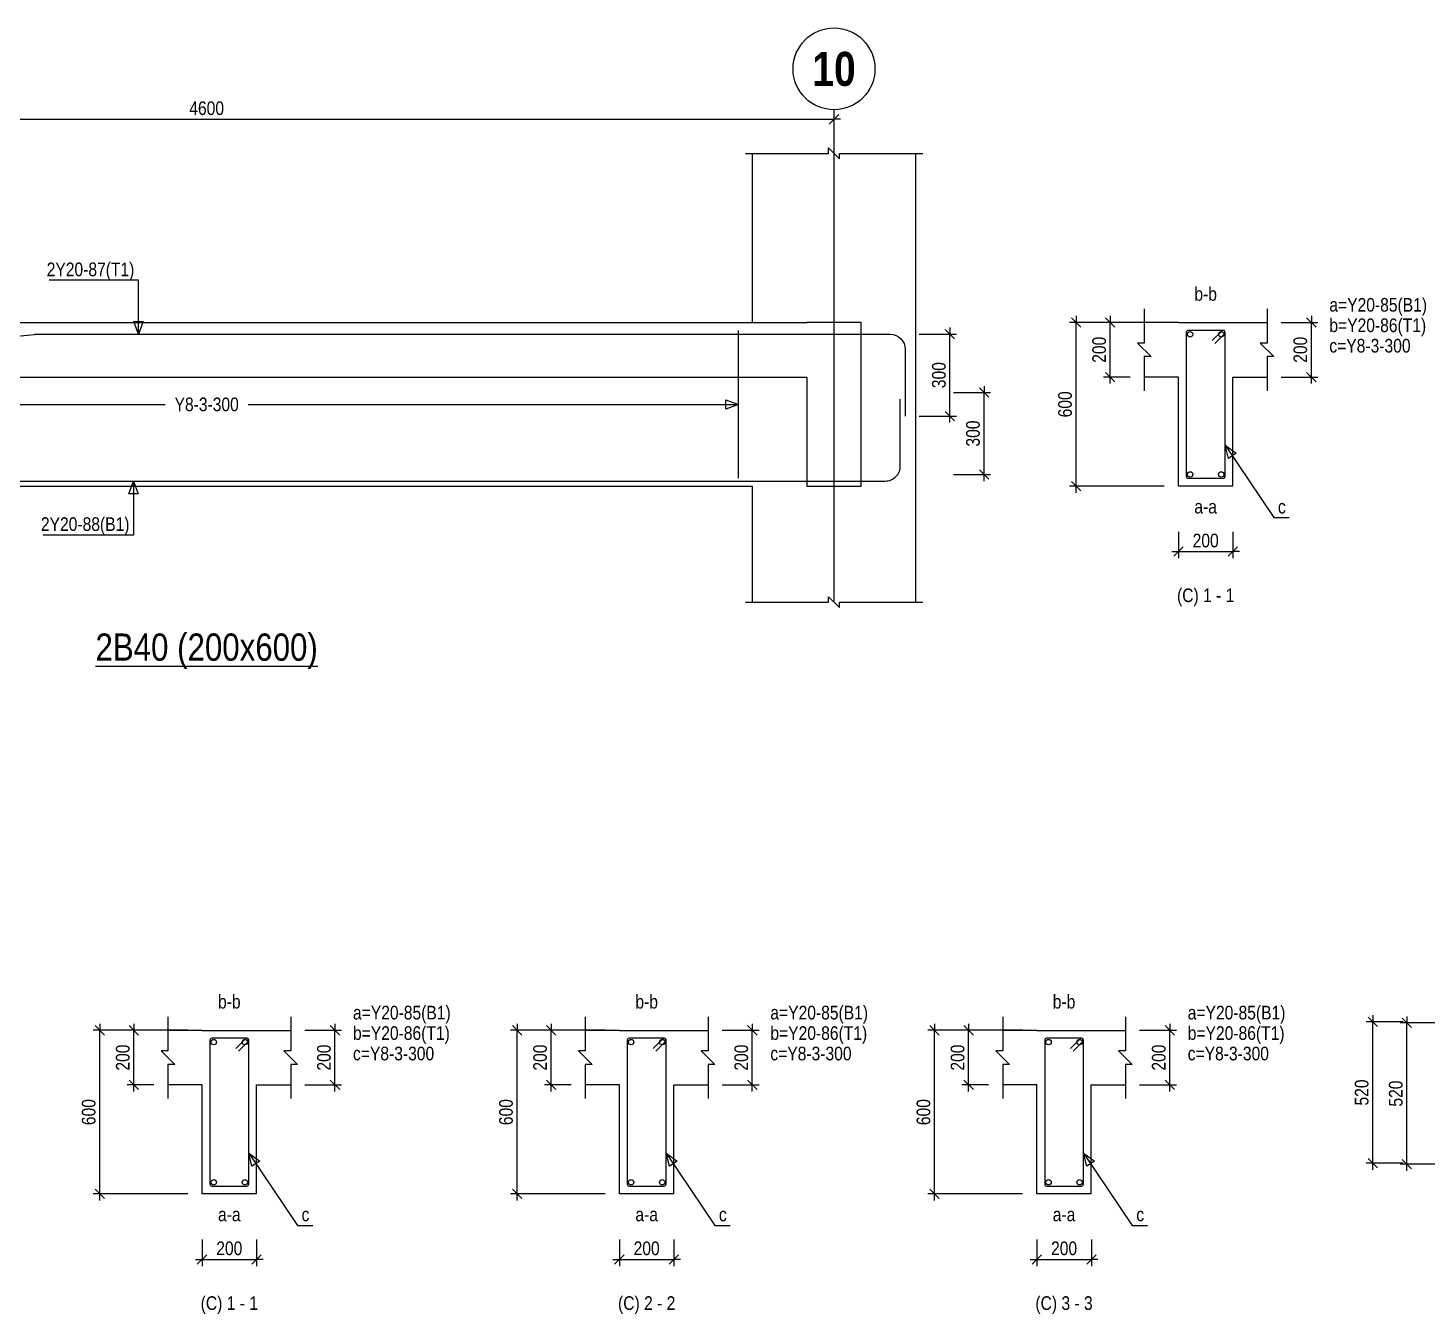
# Model space of a CAD drawing. Extents: x 0 to 206258, y -403073 to 0.
# Drawn here: x 82458 to 92716, y -343194 to -333764 of the extents above; entities that cross this region are included whole.
import ezdxf
from ezdxf.enums import TextEntityAlignment as Align
from ezdxf.lldxf.tags import DXFTag

# ---------------------------------------------------------------- set-up
doc = ezdxf.new("R2010")
doc.units = 0
doc.header["$LTSCALE"] = 1000
for name, color, linetype in [('Axis Circle(Dir 2)', 150, 'Continuous'), ('Axis Label(Dir 1)', 7, 'Continuous'), ('Axis Line(Dir 2)', 150, 'CENTER2'), ('Break Line', 5, 'Continuous'), ('Dimension Line', 5, 'Continuous'), ('Front Elevation Line', 40, 'Continuous'), ('Leader Line', 5, 'Continuous'), ('Link Line', 3, 'Continuous'), ('Rebar Label', 6, 'Continuous'), ('Rebar Line', 7, 'Continuous'), ('Section Label', 1, 'Continuous'), ('Top Rebar Label', 6, 'Continuous'), ('Top Rebar Line', 7, 'Continuous')]:
    doc.layers.add(name, color=color, linetype=linetype)
for name, color, linetype, true_color in [('Back Elevation Line', 191, 'HIDDEN2', 0xd4aaff), ('Beam Label(D)', 94, 'Continuous', 0x008100), ('Beam Line(D)', 112, 'Continuous', 0x00bd5e), ('Link Label', 94, 'Continuous', 0x008100)]:
    doc.layers.add(name, color=color, linetype=linetype, true_color=true_color)
doc.styles.add('Axis Label(Dir 1)', font='ARIALNB.TTF', dxfattribs={"height": 250})
doc.styles.add('Beam Label(D)', font='ARIALN.TTF', dxfattribs={"height": 200})
doc.styles.add('Dimension Text', font='ARIALN.TTF', dxfattribs={"height": 100})
doc.styles.add('Link Label', font='ARIALN.TTF', dxfattribs={"height": 100})
doc.styles.add('Rebar Label', font='ARIALN.TTF', dxfattribs={"height": 100})
doc.styles.add('Section Label', font='ARIALN.TTF', dxfattribs={"height": 100})
doc.styles.add('Top Rebar Label', font='ARIALN.TTF', dxfattribs={"height": 100})
tags = doc.linetypes.add('CENTER2', pattern=[1.125, 0.75, -0.125, 0.125, -0.125]).pattern_tags.tags
tags[10:11] = [DXFTag(74, 4), DXFTag(75, 0), DXFTag(340, '0'), DXFTag(46, 0.0), DXFTag(50, 0.0), DXFTag(44, 0.0), DXFTag(45, 0.0)]
tags[8:9] = [DXFTag(74, 4), DXFTag(75, 0), DXFTag(340, '0'), DXFTag(46, 0.0), DXFTag(50, 0.0), DXFTag(44, 0.0), DXFTag(45, 0.0)]
tags[6:7] = [DXFTag(74, 4), DXFTag(75, 0), DXFTag(340, '0'), DXFTag(46, 0.0), DXFTag(50, 0.0), DXFTag(44, 0.0), DXFTag(45, 0.0)]
tags[4:5] = [DXFTag(74, 4), DXFTag(75, 0), DXFTag(340, '0'), DXFTag(46, 0.0), DXFTag(50, 0.0), DXFTag(44, 0.0), DXFTag(45, 0.0)]
tags = doc.linetypes.add('HIDDEN2', pattern=[0.1875, 0.125, -0.0625]).pattern_tags.tags
tags[6:7] = [DXFTag(74, 4), DXFTag(75, 0), DXFTag(340, '0'), DXFTag(46, 0.0), DXFTag(50, 0.0), DXFTag(44, 0.0), DXFTag(45, 0.0)]
tags[4:5] = [DXFTag(74, 4), DXFTag(75, 0), DXFTag(340, '0'), DXFTag(46, 0.0), DXFTag(50, 0.0), DXFTag(44, 0.0), DXFTag(45, 0.0)]
doc.dimstyles.new('BEAM', dxfattribs={"dimtxt": 100, "dimasz": 30, "dimexe": 48.3, "dimexo": 103.5, "dimgap": 30, "dimtad": 1, "dimtoh": 1, "dimdec": 1, "dimlfac": 0.5, "dimdsep": 46, "dimtxsty": 'Dimension Text', "dimblk": 'PCDIM_TICK', "dimcen": 0.09, "dimclrd": 5, "dimclre": 5, "dimclrt": 5, "dimadec": 1, "dimazin": 0, "dimtp": 1, "dimtm": 1, "dimtfac": 1, "dimtdec": 4, "dimtofl": 0, "dimtmove": 0, "dimatfit": 3, "dimfxl": 1, "dimtolj": 1, "dimtzin": 0, "dimarcsym": 0})

# ---------------------------------------------------------------- blocks, each defined once
blk = doc.blocks.new('PCDIM_TICK')
at = {"layer": 'Dimension Line', "color": 0, "transparency": 33554687}
for p, q in [((1.15, 1.15), (-1.15, -1.15)), ((1.61, 0), (0, 0))]:
    blk.add_line(p, q, dxfattribs=at)
blk = doc.blocks.new('*U4059')
at = {"layer": 'Dimension Line', "color": 5, "true_color": 0x0000ff, "transparency": 16777216}
for p, q in [((91646, -335924), (91916, -335924)), ((91868, -336324), (91868, -335924)), ((91646, -336324), (91916, -336324))]:
    blk.add_line(p, q, dxfattribs=at)
at = {"layer": 'Dimension Line', "color": 5, "true_color": 0x0000ff, "transparency": 16777216, "xscale": 30, "yscale": 30}
for p, rotation in [((91868, -335924), 89.99999999999447), ((91868, -336324), 269.9999999999834)]:
    blk.add_blockref('PCDIM_TICK', p, dxfattribs=dict(at, rotation=rotation))
at = {"layer": 'Dimension Line', "color": 5, "true_color": 0x0000ff, "transparency": 16777216, "insert": (91838, -336124), "char_height": 100, "width": 182.77, "attachment_point": 8, "rotation": 90, "style": 'Dimension Text'}
blk.add_mtext('200', dxfattribs=at)
blk = doc.blocks.new('*U4060')
at = {"layer": 'Dimension Line', "color": 5, "true_color": 0x0000ff, "transparency": 16777216}
for p, q in [((90539, -335924), (90345, -335924)), ((90393, -336324), (90393, -335924)), ((90539, -336324), (90345, -336324))]:
    blk.add_line(p, q, dxfattribs=at)
at = {"layer": 'Dimension Line', "color": 5, "true_color": 0x0000ff, "transparency": 16777216, "xscale": 30, "yscale": 30}
for p, rotation in [((90393, -335924), 89.99999999999447), ((90393, -336324), 269.9999999999834)]:
    blk.add_blockref('PCDIM_TICK', p, dxfattribs=dict(at, rotation=rotation))
at = {"layer": 'Dimension Line', "color": 5, "true_color": 0x0000ff, "transparency": 16777216, "insert": (90363, -336124), "char_height": 100, "width": 182.77, "attachment_point": 8, "rotation": 90, "style": 'Dimension Text'}
blk.add_mtext('200', dxfattribs=at)
blk = doc.blocks.new('*U4061')
at = {"layer": 'Dimension Line', "color": 5, "true_color": 0x0000ff, "transparency": 16777216}
for p, q in [((90789, -335924), (90095, -335924)), ((90143, -337124), (90143, -335924)), ((90789, -337124), (90095, -337124))]:
    blk.add_line(p, q, dxfattribs=at)
at = {"layer": 'Dimension Line', "color": 5, "true_color": 0x0000ff, "transparency": 16777216, "xscale": 30, "yscale": 30}
for p, rotation in [((90143, -335924), 89.99999999999447), ((90143, -337124), 269.9999999999834)]:
    blk.add_blockref('PCDIM_TICK', p, dxfattribs=dict(at, rotation=rotation))
at = {"layer": 'Dimension Line', "color": 5, "true_color": 0x0000ff, "transparency": 16777216, "insert": (90113, -336524), "char_height": 100, "width": 181.97, "attachment_point": 8, "rotation": 90, "style": 'Dimension Text'}
blk.add_mtext('600', dxfattribs=at)
blk = doc.blocks.new('*U4062')
at = {"layer": 'Dimension Line', "color": 5, "true_color": 0x0000ff, "transparency": 16777216}
for p, q in [((90893, -337458), (90893, -337653)), ((91293, -337458), (91293, -337653)), ((90893, -337604), (91293, -337604))]:
    blk.add_line(p, q, dxfattribs=at)
at = {"layer": 'Dimension Line', "color": 5, "true_color": 0x0000ff, "transparency": 16777216, "xscale": 30, "yscale": 30, "rotation": 180.0000000000004}
blk.add_blockref('PCDIM_TICK', (90893, -337604), dxfattribs=at)
at = {"layer": 'Dimension Line', "color": 5, "true_color": 0x0000ff, "transparency": 16777216, "xscale": 30, "yscale": 30}
blk.add_blockref('PCDIM_TICK', (91293, -337604), dxfattribs=at)
at = {"layer": 'Dimension Line', "color": 5, "true_color": 0x0000ff, "transparency": 16777216, "insert": (91093, -337574), "char_height": 100, "width": 182.77, "attachment_point": 8, "style": 'Dimension Text'}
blk.add_mtext('200', dxfattribs=at)
blk = doc.blocks.new('*U4077')
at = {"layer": 'Dimension Line', "color": 5, "true_color": 0x0000ff, "transparency": 16777216}
for p, q in [((88993, -336010), (89266, -336010)), ((89218, -336610), (89218, -336010)), ((88993, -336610), (89266, -336610))]:
    blk.add_line(p, q, dxfattribs=at)
at = {"layer": 'Dimension Line', "color": 5, "true_color": 0x0000ff, "transparency": 16777216, "xscale": 30, "yscale": 30}
for p, rotation in [((89218, -336010), 89.99999999999447), ((89218, -336610), 269.9999999999834)]:
    blk.add_blockref('PCDIM_TICK', p, dxfattribs=dict(at, rotation=rotation))
at = {"layer": 'Dimension Line', "color": 5, "true_color": 0x0000ff, "transparency": 16777216, "insert": (89188, -336310), "char_height": 100, "width": 181.5, "attachment_point": 8, "rotation": 90, "style": 'Dimension Text'}
blk.add_mtext('300', dxfattribs=at)
blk = doc.blocks.new('*U4078')
at = {"layer": 'Dimension Line', "color": 5, "true_color": 0x0000ff, "transparency": 16777216}
for p, q in [((89243, -336438), (89516, -336438)), ((89468, -337038), (89468, -336438)), ((89243, -337038), (89516, -337038))]:
    blk.add_line(p, q, dxfattribs=at)
at = {"layer": 'Dimension Line', "color": 5, "true_color": 0x0000ff, "transparency": 16777216, "xscale": 30, "yscale": 30}
for p, rotation in [((89468, -336438), 89.99999999999447), ((89468, -337038), 269.9999999999834)]:
    blk.add_blockref('PCDIM_TICK', p, dxfattribs=dict(at, rotation=rotation))
at = {"layer": 'Dimension Line', "color": 5, "true_color": 0x0000ff, "transparency": 16777216, "insert": (89438, -336738), "char_height": 100, "width": 181.5, "attachment_point": 8, "rotation": 90, "style": 'Dimension Text'}
blk.add_mtext('300', dxfattribs=at)
blk = doc.blocks.new('*U4079')
at = {"layer": 'Dimension Line', "color": 5, "true_color": 0x0000ff, "transparency": 16777216}
for p, q in [((79168, -334581), (79168, -334386)), ((88368, -334581), (88368, -334386)), ((79168, -334434), (88368, -334434))]:
    blk.add_line(p, q, dxfattribs=at)
at = {"layer": 'Dimension Line', "color": 5, "true_color": 0x0000ff, "transparency": 16777216, "xscale": 30, "yscale": 30, "rotation": 180.0000000000004}
blk.add_blockref('PCDIM_TICK', (79168, -334434), dxfattribs=at)
at = {"layer": 'Dimension Line', "color": 5, "true_color": 0x0000ff, "transparency": 16777216, "xscale": 30, "yscale": 30}
blk.add_blockref('PCDIM_TICK', (88368, -334434), dxfattribs=at)
at = {"layer": 'Dimension Line', "color": 5, "true_color": 0x0000ff, "transparency": 16777216, "insert": (83768, -334404), "char_height": 100, "width": 249.2, "attachment_point": 8, "style": 'Dimension Text'}
blk.add_mtext('4600', dxfattribs=at)
blk = doc.blocks.new('*U4109')
at = {"layer": 'Dimension Line', "color": 5, "true_color": 0x0000ff, "transparency": 16777216}
for p, q in [((84488, -341114), (84757, -341114)), ((84709, -341514), (84709, -341114)), ((84488, -341514), (84757, -341514))]:
    blk.add_line(p, q, dxfattribs=at)
at = {"layer": 'Dimension Line', "color": 5, "true_color": 0x0000ff, "transparency": 16777216, "xscale": 30, "yscale": 30}
for p, rotation in [((84709, -341114), 89.99999999999447), ((84709, -341514), 269.9999999999834)]:
    blk.add_blockref('PCDIM_TICK', p, dxfattribs=dict(at, rotation=rotation))
at = {"layer": 'Dimension Line', "color": 5, "true_color": 0x0000ff, "transparency": 16777216, "insert": (84679, -341314), "char_height": 100, "width": 182.77, "attachment_point": 8, "rotation": 90, "style": 'Dimension Text'}
blk.add_mtext('200', dxfattribs=at)
blk = doc.blocks.new('*U4110')
at = {"layer": 'Dimension Line', "color": 5, "true_color": 0x0000ff, "transparency": 16777216}
for p, q in [((83381, -341114), (83186, -341114)), ((83234, -341514), (83234, -341114)), ((83381, -341514), (83186, -341514))]:
    blk.add_line(p, q, dxfattribs=at)
at = {"layer": 'Dimension Line', "color": 5, "true_color": 0x0000ff, "transparency": 16777216, "xscale": 30, "yscale": 30}
for p, rotation in [((83234, -341114), 89.99999999999447), ((83234, -341514), 269.9999999999834)]:
    blk.add_blockref('PCDIM_TICK', p, dxfattribs=dict(at, rotation=rotation))
at = {"layer": 'Dimension Line', "color": 5, "true_color": 0x0000ff, "transparency": 16777216, "insert": (83204, -341314), "char_height": 100, "width": 182.77, "attachment_point": 8, "rotation": 90, "style": 'Dimension Text'}
blk.add_mtext('200', dxfattribs=at)
blk = doc.blocks.new('*U4111')
at = {"layer": 'Dimension Line', "color": 5, "true_color": 0x0000ff, "transparency": 16777216}
for p, q in [((83631, -341114), (82936, -341114)), ((82984, -342314), (82984, -341114)), ((83631, -342314), (82936, -342314))]:
    blk.add_line(p, q, dxfattribs=at)
at = {"layer": 'Dimension Line', "color": 5, "true_color": 0x0000ff, "transparency": 16777216, "xscale": 30, "yscale": 30}
for p, rotation in [((82984, -341114), 89.99999999999447), ((82984, -342314), 269.9999999999834)]:
    blk.add_blockref('PCDIM_TICK', p, dxfattribs=dict(at, rotation=rotation))
at = {"layer": 'Dimension Line', "color": 5, "true_color": 0x0000ff, "transparency": 16777216, "insert": (82954, -341714), "char_height": 100, "width": 181.97, "attachment_point": 8, "rotation": 90, "style": 'Dimension Text'}
blk.add_mtext('600', dxfattribs=at)
blk = doc.blocks.new('*U4112')
at = {"layer": 'Dimension Line', "color": 5, "true_color": 0x0000ff, "transparency": 16777216}
for p, q in [((83734, -342648), (83734, -342843)), ((84134, -342648), (84134, -342843)), ((83734, -342794), (84134, -342794))]:
    blk.add_line(p, q, dxfattribs=at)
at = {"layer": 'Dimension Line', "color": 5, "true_color": 0x0000ff, "transparency": 16777216, "xscale": 30, "yscale": 30, "rotation": 180.0000000000004}
blk.add_blockref('PCDIM_TICK', (83734, -342794), dxfattribs=at)
at = {"layer": 'Dimension Line', "color": 5, "true_color": 0x0000ff, "transparency": 16777216, "xscale": 30, "yscale": 30}
blk.add_blockref('PCDIM_TICK', (84134, -342794), dxfattribs=at)
at = {"layer": 'Dimension Line', "color": 5, "true_color": 0x0000ff, "transparency": 16777216, "insert": (83934, -342764), "char_height": 100, "width": 182.77, "attachment_point": 8, "style": 'Dimension Text'}
blk.add_mtext('200', dxfattribs=at)
blk = doc.blocks.new('*U4113')
at = {"layer": 'Dimension Line', "color": 5, "true_color": 0x0000ff, "transparency": 16777216}
for p, q in [((87548, -341114), (87818, -341114)), ((87769, -341514), (87769, -341114)), ((87548, -341514), (87818, -341514))]:
    blk.add_line(p, q, dxfattribs=at)
at = {"layer": 'Dimension Line', "color": 5, "true_color": 0x0000ff, "transparency": 16777216, "xscale": 30, "yscale": 30}
for p, rotation in [((87769, -341114), 89.99999999999447), ((87769, -341514), 269.9999999999834)]:
    blk.add_blockref('PCDIM_TICK', p, dxfattribs=dict(at, rotation=rotation))
at = {"layer": 'Dimension Line', "color": 5, "true_color": 0x0000ff, "transparency": 16777216, "insert": (87739, -341314), "char_height": 100, "width": 182.77, "attachment_point": 8, "rotation": 90, "style": 'Dimension Text'}
blk.add_mtext('200', dxfattribs=at)
blk = doc.blocks.new('*U4114')
at = {"layer": 'Dimension Line', "color": 5, "true_color": 0x0000ff, "transparency": 16777216}
for p, q in [((86441, -341114), (86246, -341114)), ((86294, -341514), (86294, -341114)), ((86441, -341514), (86246, -341514))]:
    blk.add_line(p, q, dxfattribs=at)
at = {"layer": 'Dimension Line', "color": 5, "true_color": 0x0000ff, "transparency": 16777216, "xscale": 30, "yscale": 30}
for p, rotation in [((86294, -341114), 89.99999999999447), ((86294, -341514), 269.9999999999834)]:
    blk.add_blockref('PCDIM_TICK', p, dxfattribs=dict(at, rotation=rotation))
at = {"layer": 'Dimension Line', "color": 5, "true_color": 0x0000ff, "transparency": 16777216, "insert": (86264, -341314), "char_height": 100, "width": 182.77, "attachment_point": 8, "rotation": 90, "style": 'Dimension Text'}
blk.add_mtext('200', dxfattribs=at)
blk = doc.blocks.new('*U4115')
at = {"layer": 'Dimension Line', "color": 5, "true_color": 0x0000ff, "transparency": 16777216}
for p, q in [((86691, -341114), (85996, -341114)), ((86044, -342314), (86044, -341114)), ((86691, -342314), (85996, -342314))]:
    blk.add_line(p, q, dxfattribs=at)
at = {"layer": 'Dimension Line', "color": 5, "true_color": 0x0000ff, "transparency": 16777216, "xscale": 30, "yscale": 30}
for p, rotation in [((86044, -341114), 89.99999999999447), ((86044, -342314), 269.9999999999834)]:
    blk.add_blockref('PCDIM_TICK', p, dxfattribs=dict(at, rotation=rotation))
at = {"layer": 'Dimension Line', "color": 5, "true_color": 0x0000ff, "transparency": 16777216, "insert": (86014, -341714), "char_height": 100, "width": 181.97, "attachment_point": 8, "rotation": 90, "style": 'Dimension Text'}
blk.add_mtext('600', dxfattribs=at)
blk = doc.blocks.new('*U4116')
at = {"layer": 'Dimension Line', "color": 5, "true_color": 0x0000ff, "transparency": 16777216}
for p, q in [((86794, -342648), (86794, -342843)), ((87194, -342648), (87194, -342843)), ((86794, -342794), (87194, -342794))]:
    blk.add_line(p, q, dxfattribs=at)
at = {"layer": 'Dimension Line', "color": 5, "true_color": 0x0000ff, "transparency": 16777216, "xscale": 30, "yscale": 30, "rotation": 180.0000000000004}
blk.add_blockref('PCDIM_TICK', (86794, -342794), dxfattribs=at)
at = {"layer": 'Dimension Line', "color": 5, "true_color": 0x0000ff, "transparency": 16777216, "xscale": 30, "yscale": 30}
blk.add_blockref('PCDIM_TICK', (87194, -342794), dxfattribs=at)
at = {"layer": 'Dimension Line', "color": 5, "true_color": 0x0000ff, "transparency": 16777216, "insert": (86994, -342764), "char_height": 100, "width": 182.77, "attachment_point": 8, "style": 'Dimension Text'}
blk.add_mtext('200', dxfattribs=at)
blk = doc.blocks.new('*U4117')
at = {"layer": 'Dimension Line', "color": 5, "true_color": 0x0000ff, "transparency": 16777216}
for p, q in [((90608, -341114), (90878, -341114)), ((90830, -341514), (90830, -341114)), ((90608, -341514), (90878, -341514))]:
    blk.add_line(p, q, dxfattribs=at)
at = {"layer": 'Dimension Line', "color": 5, "true_color": 0x0000ff, "transparency": 16777216, "xscale": 30, "yscale": 30}
for p, rotation in [((90830, -341114), 89.99999999999447), ((90830, -341514), 269.9999999999834)]:
    blk.add_blockref('PCDIM_TICK', p, dxfattribs=dict(at, rotation=rotation))
at = {"layer": 'Dimension Line', "color": 5, "true_color": 0x0000ff, "transparency": 16777216, "insert": (90800, -341314), "char_height": 100, "width": 182.77, "attachment_point": 8, "rotation": 90, "style": 'Dimension Text'}
blk.add_mtext('200', dxfattribs=at)
blk = doc.blocks.new('*U4118')
at = {"layer": 'Dimension Line', "color": 5, "true_color": 0x0000ff, "transparency": 16777216}
for p, q in [((89501, -341114), (89306, -341114)), ((89355, -341514), (89355, -341114)), ((89501, -341514), (89306, -341514))]:
    blk.add_line(p, q, dxfattribs=at)
at = {"layer": 'Dimension Line', "color": 5, "true_color": 0x0000ff, "transparency": 16777216, "xscale": 30, "yscale": 30}
for p, rotation in [((89355, -341114), 89.99999999999447), ((89355, -341514), 269.9999999999834)]:
    blk.add_blockref('PCDIM_TICK', p, dxfattribs=dict(at, rotation=rotation))
at = {"layer": 'Dimension Line', "color": 5, "true_color": 0x0000ff, "transparency": 16777216, "insert": (89325, -341314), "char_height": 100, "width": 182.77, "attachment_point": 8, "rotation": 90, "style": 'Dimension Text'}
blk.add_mtext('200', dxfattribs=at)
blk = doc.blocks.new('*U4119')
at = {"layer": 'Dimension Line', "color": 5, "true_color": 0x0000ff, "transparency": 16777216}
for p, q in [((89751, -341114), (89056, -341114)), ((89105, -342314), (89105, -341114)), ((89751, -342314), (89056, -342314))]:
    blk.add_line(p, q, dxfattribs=at)
at = {"layer": 'Dimension Line', "color": 5, "true_color": 0x0000ff, "transparency": 16777216, "xscale": 30, "yscale": 30}
for p, rotation in [((89105, -341114), 89.99999999999447), ((89105, -342314), 269.9999999999834)]:
    blk.add_blockref('PCDIM_TICK', p, dxfattribs=dict(at, rotation=rotation))
at = {"layer": 'Dimension Line', "color": 5, "true_color": 0x0000ff, "transparency": 16777216, "insert": (89075, -341714), "char_height": 100, "width": 181.97, "attachment_point": 8, "rotation": 90, "style": 'Dimension Text'}
blk.add_mtext('600', dxfattribs=at)
blk = doc.blocks.new('*U4120')
at = {"layer": 'Dimension Line', "color": 5, "true_color": 0x0000ff, "transparency": 16777216}
for p, q in [((89855, -342648), (89855, -342843)), ((90255, -342648), (90255, -342843)), ((89855, -342794), (90255, -342794))]:
    blk.add_line(p, q, dxfattribs=at)
at = {"layer": 'Dimension Line', "color": 5, "true_color": 0x0000ff, "transparency": 16777216, "xscale": 30, "yscale": 30, "rotation": 180.0000000000004}
blk.add_blockref('PCDIM_TICK', (89855, -342794), dxfattribs=at)
at = {"layer": 'Dimension Line', "color": 5, "true_color": 0x0000ff, "transparency": 16777216, "xscale": 30, "yscale": 30}
blk.add_blockref('PCDIM_TICK', (90255, -342794), dxfattribs=at)
at = {"layer": 'Dimension Line', "color": 5, "true_color": 0x0000ff, "transparency": 16777216, "insert": (90055, -342764), "char_height": 100, "width": 182.77, "attachment_point": 8, "style": 'Dimension Text'}
blk.add_mtext('200', dxfattribs=at)
blk = doc.blocks.new('*U4130')
at = {"layer": 'Dimension Line', "color": 5, "true_color": 0x0000ff, "transparency": 16777216}
for p, q in [((92792, -341060), (92520, -341060)), ((92568, -342096), (92568, -341060)), ((92792, -342096), (92520, -342096))]:
    blk.add_line(p, q, dxfattribs=at)
at = {"layer": 'Dimension Line', "color": 5, "true_color": 0x0000ff, "transparency": 16777216, "xscale": 30, "yscale": 30}
for p, rotation in [((92568, -341060), 89.99999999999447), ((92568, -342096), 269.9999999999834)]:
    blk.add_blockref('PCDIM_TICK', p, dxfattribs=dict(at, rotation=rotation))
at = {"layer": 'Dimension Line', "color": 5, "true_color": 0x0000ff, "transparency": 16777216, "insert": (92538, -341578), "char_height": 100, "width": 181.5, "attachment_point": 8, "rotation": 90, "style": 'Dimension Text'}
blk.add_mtext('520', dxfattribs=at)
blk = doc.blocks.new('*U4131')
at = {"layer": 'Dimension Line', "color": 5, "true_color": 0x0000ff, "transparency": 16777216}
for p, q in [((92542, -341052), (92270, -341052)), ((92318, -342088), (92318, -341052)), ((92542, -342088), (92270, -342088))]:
    blk.add_line(p, q, dxfattribs=at)
at = {"layer": 'Dimension Line', "color": 5, "true_color": 0x0000ff, "transparency": 16777216, "xscale": 30, "yscale": 30}
for p, rotation in [((92318, -341052), 89.99999999999447), ((92318, -342088), 269.9999999999834)]:
    blk.add_blockref('PCDIM_TICK', p, dxfattribs=dict(at, rotation=rotation))
at = {"layer": 'Dimension Line', "color": 5, "true_color": 0x0000ff, "transparency": 16777216, "insert": (92288, -341570), "char_height": 100, "width": 181.5, "attachment_point": 8, "rotation": 90, "style": 'Dimension Text'}
blk.add_mtext('520', dxfattribs=at)

msp = doc.modelspace()

# ---------------------------------------------------------------- linework, layer by layer
at = {"layer": 'Axis Circle(Dir 2)', "transparency": 33554687}
msp.add_circle((88367.964, -334064.284), 300, dxfattribs=at)
at = {"layer": 'Axis Line(Dir 2)', "transparency": 33554687}
msp.add_lwpolyline([(88367.964, -337974.284), (88367.964, -334364.284)], dxfattribs=at)
at = {"layer": 'Back Elevation Line', "transparency": 33554687}
for points in [[(79367.964, -335924.284), (88167.964, -335924.284)], [(88567.964, -335924.284), (88167.964, -335924.284)], [(88567.964, -337124.284), (88567.964, -335924.284)], [(79367.964, -336324.284), (88167.964, -336324.284)], [(88167.964, -336324.284), (88167.964, -337124.284)], [(88167.964, -337124.284), (88567.964, -337124.284)]]:
    msp.add_lwpolyline(points, dxfattribs=at)
at = {"layer": 'Beam Line(D)', "transparency": 33554687}
for points in [[(87767.964, -334684.284), (87767.964, -335924.284)], [(88967.964, -335924.284), (88967.965, -334684.284)], [(79767.964, -335924.284), (87767.964, -335924.284)], [(88967.965, -337974.284), (88967.964, -335924.284)], [(90892.966, -335924.284), (90642.966, -335924.284)], [(90892.966, -335924.284), (91292.966, -335924.284)], [(90892.966, -335924.284), (90892.966, -335924.284)], [(91292.966, -335924.284), (91292.966, -335924.284)], [(91292.966, -335924.284), (91542.966, -335924.284)], [(91292.966, -337124.284), (90892.966, -337124.284), (90892.966, -336324.284), (90642.966, -336324.284)], [(91292.966, -337124.284), (91292.966, -336324.284), (91542.966, -336324.284)], [(79767.964, -337124.284), (87767.964, -337124.284)], [(87767.964, -337124.284), (87767.964, -337974.284)], [(83734.056, -341114.284), (83484.056, -341114.284)], [(83734.056, -341114.284), (84134.056, -341114.284)], [(83734.056, -341114.284), (83734.056, -341114.284)], [(84134.056, -341114.284), (84134.056, -341114.284)], [(84134.056, -341114.284), (84384.056, -341114.284)], [(86794.295, -341114.284), (86544.295, -341114.284)], [(86794.295, -341114.284), (87194.295, -341114.284)], [(86794.295, -341114.284), (86794.295, -341114.284)], [(87194.295, -341114.284), (87194.295, -341114.284)], [(87194.295, -341114.284), (87444.295, -341114.284)], [(89854.534, -341114.284), (89604.534, -341114.284)], [(89854.534, -341114.284), (90254.534, -341114.284)], [(89854.534, -341114.284), (89854.534, -341114.284)], [(90254.534, -341114.284), (90254.534, -341114.284)], [(90254.534, -341114.284), (90504.534, -341114.284)], [(84134.056, -342314.284), (83734.056, -342314.284), (83734.056, -341514.284), (83484.056, -341514.284)], [(84134.056, -342314.284), (84134.056, -341514.284), (84384.056, -341514.284)], [(87194.295, -342314.284), (86794.295, -342314.284), (86794.295, -341514.284), (86544.295, -341514.284)], [(87194.295, -342314.284), (87194.295, -341514.284), (87444.295, -341514.284)], [(90254.534, -342314.284), (89854.534, -342314.284), (89854.534, -341514.284), (89604.534, -341514.284)], [(90254.534, -342314.284), (90254.534, -341514.284), (90504.534, -341514.284)]]:
    msp.add_lwpolyline(points, dxfattribs=at)
at = {"layer": 'Break Line', "transparency": 33554687}
for points in [[(87717.964, -334684.284), (88327.965, -334684.284), (88327.965, -334644.284), (88407.965, -334724.284), (88407.965, -334684.284), (89017.965, -334684.284)], [(90642.966, -335824.284), (90642.966, -336074.284), (90592.966, -336074.284), (90692.966, -336174.284), (90642.966, -336174.284), (90642.966, -336424.284)], [(91542.966, -335824.284), (91542.966, -336074.284), (91492.966, -336074.284), (91592.966, -336174.284), (91542.966, -336174.284), (91542.966, -336424.284)], [(87717.964, -337974.284), (88327.965, -337974.284), (88327.965, -337934.284), (88407.965, -338014.284), (88407.965, -337974.284), (89017.965, -337974.284)], [(83484.056, -341014.284), (83484.056, -341264.284), (83434.056, -341264.284), (83534.056, -341364.284), (83484.056, -341364.284), (83484.056, -341614.284)], [(84384.056, -341014.284), (84384.056, -341264.284), (84334.056, -341264.284), (84434.056, -341364.284), (84384.056, -341364.284), (84384.056, -341614.284)], [(86544.295, -341014.284), (86544.295, -341264.284), (86494.295, -341264.284), (86594.295, -341364.284), (86544.295, -341364.284), (86544.295, -341614.284)], [(87444.295, -341014.284), (87444.295, -341264.284), (87394.295, -341264.284), (87494.295, -341364.284), (87444.295, -341364.284), (87444.295, -341614.284)], [(89604.534, -341014.284), (89604.534, -341264.284), (89554.534, -341264.284), (89654.534, -341364.284), (89604.534, -341364.284), (89604.534, -341614.284)], [(90504.534, -341014.284), (90504.534, -341264.284), (90454.534, -341264.284), (90554.534, -341364.284), (90504.534, -341364.284), (90504.534, -341614.284)]]:
    msp.add_lwpolyline(points, dxfattribs=at)
at = {"layer": 'Front Elevation Line', "transparency": 33554687}
for points in [[(74967.964, -335924.284), (88167.964, -335924.284)], [(88567.964, -335924.284), (88167.964, -335924.284)], [(88567.964, -337124.284), (88567.964, -335924.284)], [(74967.964, -336324.284), (88167.964, -336324.284)], [(88167.964, -336324.284), (88167.964, -337124.284)], [(88167.964, -337124.284), (88567.964, -337124.284)]]:
    msp.add_lwpolyline(points, dxfattribs=at)
at = {"layer": 'Leader Line', "transparency": 33554687}
for points in [[(83267.964, -336010.284), (83267.964, -335614.284), (82612.973, -335614.284)], [(83233.762, -335916.314), (83302.166, -335916.314), (83267.964, -336010.284), (83233.762, -335916.314)], [(79867.965, -336524.284), (79961.934, -336490.082), (79961.934, -336558.486), (79867.965, -336524.284), (83463.32, -336524.284)], [(84072.608, -336524.284), (87667.964, -336524.284), (87573.995, -336558.486), (87573.995, -336490.082), (87667.964, -336524.284)], [(91315.907, -336883.009), (91259.223, -336921.298), (91234.966, -336824.284), (91315.907, -336883.009)], [(91234.966, -336824.284), (91592.966, -337354.284), (91706.095, -337354.284)], [(83232.056, -337086.353), (83232.057, -337482.353), (82569.383, -337482.353)], [(83266.258, -337180.322), (83197.854, -337180.322), (83232.056, -337086.353), (83266.258, -337180.322)], [(84156.997, -342073.009), (84100.313, -342111.298), (84076.057, -342014.284), (84156.997, -342073.009)], [(84076.057, -342014.284), (84434.056, -342544.284), (84547.186, -342544.284)], [(87217.234, -342073.006), (87160.55, -342111.294), (87136.293, -342014.281), (87217.234, -342073.006)], [(87136.293, -342014.281), (87494.295, -342544.284), (87607.424, -342544.284)], [(90277.476, -342073.011), (90220.792, -342111.3), (90196.535, -342014.286), (90277.476, -342073.011)], [(90196.535, -342014.286), (90554.534, -342544.284), (90667.663, -342544.284)]]:
    msp.add_lwpolyline(points, dxfattribs=at)
at = {"layer": 'Link Line', "transparency": 33554687}
msp.add_line((87667.964, -337066.284), (87667.964, -335982.284), dxfattribs=at)
for points in [[(91160.155, -336076.894), (91230.865, -336006.183, 0.668178638), (91220.966, -335982.284), (90964.966, -335982.284, 0.414213562), (90950.966, -335996.284), (90950.966, -337052.284, 0.414213562), (90964.966, -337066.284), (91220.966, -337066.284, 0.414213562), (91234.966, -337052.284), (91234.966, -335996.284, 0.668178638), (91211.066, -335986.384), (91140.356, -336057.095)], [(84001.245, -341266.894), (84071.956, -341196.183, 0.668178638), (84062.056, -341172.284), (83806.056, -341172.284, 0.414213562), (83792.056, -341186.284), (83792.056, -342242.284, 0.414213562), (83806.056, -342256.284), (84062.056, -342256.284, 0.414213562), (84076.056, -342242.284), (84076.056, -341186.284, 0.668178638), (84052.157, -341176.384), (83981.446, -341247.095)], [(87061.484, -341266.894), (87132.195, -341196.183, 0.668178638), (87122.295, -341172.284), (86866.295, -341172.284, 0.414213562), (86852.295, -341186.284), (86852.295, -342242.284, 0.414213562), (86866.295, -342256.284), (87122.295, -342256.284, 0.414213562), (87136.295, -342242.284), (87136.295, -341186.284, 0.668178638), (87112.396, -341176.384), (87041.685, -341247.095)], [(90121.723, -341266.894), (90192.433, -341196.183, 0.668178638), (90182.534, -341172.284), (89926.534, -341172.284, 0.414213562), (89912.534, -341186.284), (89912.534, -342242.284, 0.414213562), (89926.534, -342256.284), (90182.534, -342256.284, 0.414213562), (90196.534, -342242.284), (90196.534, -341186.284, 0.668178638), (90172.634, -341176.384), (90101.924, -341247.095)]]:
    msp.add_lwpolyline(points, format="xyb", dxfattribs=at)
at = {"layer": 'Rebar Line', "transparency": 33554687}
msp.add_lwpolyline([(76530.057, -337086.353), (88744.102, -337086.353, 0.414213813), (88854.058, -336976.397), (88854.058, -336486.353)], format="xyb", dxfattribs=at)
for centre in [(90978.966, -336010.284), (91206.966, -336010.284), (90978.966, -337038.284), (91206.966, -337038.284), (83820.056, -341200.284), (84048.056, -341200.284), (86880.295, -341200.284), (87108.295, -341200.284), (89940.534, -341200.284), (90168.534, -341200.284), (83820.056, -342228.284), (84048.056, -342228.284), (86880.295, -342228.284), (87108.295, -342228.284), (89940.534, -342228.284), (90168.534, -342228.284)]:
    msp.add_circle(centre, 20, dxfattribs=at)
at = {"layer": 'Top Rebar Line', "transparency": 33554687}
msp.add_lwpolyline([(80109.966, -336050.284), (82104.482, -336050.284, 0.024922321), (82115.423, -336049.738), (82504.509, -336010.829, -0.024922321), (82515.45, -336010.284), (88780.01, -336010.284, -0.414213562), (88889.966, -336120.239), (88889.966, -336610.284)], format="xyb", dxfattribs=at)

# ---------------------------------------------------------------- texts
at = {"layer": 'Axis Label(Dir 1)', "transparency": 33554687, "style": 'Axis Label(Dir 1)'}
msp.add_text('10', height=250, dxfattribs=at).set_placement((88367.964, -334064.284), align=Align.MIDDLE_CENTER)
at = {"layer": 'Beam Label(D)', "transparency": 33554687, "style": 'Beam Label(D)'}
msp.add_text('%%U2B40 (200x600)', height=200, dxfattribs=at).set_placement((83767.964, -338204.284), align=Align.TOP_CENTER)
at = {"layer": 'Link Label', "transparency": 33554687, "style": 'Link Label'}
for s, p in [(' c=Y8-3-300', (91967.966, -336144.284)), ('c', (91622.966, -337324.284)), (' c=Y8-3-300', (84809.056, -341334.284)), (' c=Y8-3-300', (87869.295, -341334.284)), (' c=Y8-3-300', (90929.534, -341334.284)), ('c', (84464.056, -342514.284)), ('c', (87524.295, -342514.284)), ('c', (90584.534, -342514.284))]:
    msp.add_text(s, height=100, dxfattribs=at).set_placement(p)
msp.add_text('Y8-3-300', height=100, dxfattribs=at).set_placement((83767.964, -336524.284), align=Align.MIDDLE_CENTER)
at = {"layer": 'Rebar Label', "transparency": 33554687, "style": 'Rebar Label'}
for s, p in [('b-b', (91092.966, -335794.284)), ('a-a', (91092.966, -337354.284)), ('b-b', (83934.056, -340984.284)), ('b-b', (86994.295, -340984.284)), ('b-b', (90054.534, -340984.284)), ('a-a', (83934.056, -342544.284)), ('a-a', (86994.295, -342544.284)), ('a-a', (90054.534, -342544.284))]:
    msp.add_text(s, height=100, dxfattribs=at).set_placement(p, align=Align.BOTTOM_CENTER)
for p in [(91967.966, -335844.284), (84809.056, -341034.284), (87869.295, -341034.284), (90929.534, -341034.284)]:
    msp.add_text(' a=Y20-85(B1)', height=100, dxfattribs=at).set_placement(p)
msp.add_text(' 2Y20-88(B1)', height=100, dxfattribs=at).set_placement((83202.057, -337452.353), align=Align.RIGHT)
at = {"layer": 'Section Label', "transparency": 33554687, "style": 'Section Label'}
for s, p in [('(C) 1 - 1', (91092.966, -338004.284)), ('(C) 1 - 1', (83934.056, -343194.284)), ('(C) 2 - 2', (86994.295, -343194.284)), ('(C) 3 - 3', (90054.534, -343194.284))]:
    msp.add_text(s, height=100, dxfattribs=at).set_placement(p, align=Align.BOTTOM_CENTER)
at = {"layer": 'Top Rebar Label', "transparency": 33554687, "style": 'Top Rebar Label'}
msp.add_text(' 2Y20-87(T1)', height=100, dxfattribs=at).set_placement((83237.964, -335584.284), align=Align.RIGHT)
for p in [(91967.966, -335994.284), (84809.056, -341184.284), (87869.295, -341184.284), (90929.534, -341184.284)]:
    msp.add_text(' b=Y20-86(T1)', height=100, dxfattribs=at).set_placement(p)

# ---------------------------------------------------------------- dimensions: what is measured, and where the dimension line sits
at = {"layer": 'Dimension Line', "transparency": 33554687}
for base, p1, p2, text, picture, middle in [((83767.964, -334434.284), (79167.964, -334684.284), (88367.964, -334684.284), '4600', '*U4079', (83767.964, -334434.284)), ((91092.966, -337604.284), (90892.966, -337354.284), (91292.966, -337354.284), '200', '*U4062', (91092.966, -337604.284)), ((83934.056, -342794.284), (83734.056, -342544.284), (84134.056, -342544.284), '200', '*U4112', (83934.056, -342794.284)), ((86994.295, -342794.284), (86794.295, -342544.284), (87194.295, -342544.284), '200', '*U4116', (86994.295, -342794.284)), ((90054.534, -342794.284), (89854.534, -342544.284), (90254.534, -342544.284), '200', '*U4120', (90054.534, -342794.284))]:
    dim = msp.add_linear_dim(base=base, p1=p1, p2=p2, text=text, dimstyle='BEAM', override={"dimscale": 1, "dimtxt": 100, "dimasz": 30, "dimexe": 48.3, "dimexo": 103.5, "dimgap": 30, "dimtad": 1, "dimtih": 0, "dimdec": 1, "dimlfac": 0.5, "dimzin": 8, "dimlunit": 2, "dimpost": '', "dimtxsty": 'Dimension Text', "dimblk": 'PCDIM_TICK', "dimse1": 0, "dimse2": 0, "dimsd2": 0, "dimclrd": 5, "dimclre": 5, "dimclrt": 5, "dimaunit": 0, "dimadec": 1, "dimazin": 0, "dimtol": 0, "dimtp": 1, "dimtm": 1, "dimtmove": 0}, dxfattribs=at)
    dim.commit()
    dim.dimension.update_dxf_attribs({"geometry": picture, "text_midpoint": middle})
for base, p1, p2, angle, text, picture, middle in [((90142.966, -336524.284), (90892.966, -337124.284), (90892.966, -335924.284), 90, '600', '*U4061', (90142.966, -336524.284)), ((90392.966, -336124.284), (90642.966, -336324.284), (90642.966, -335924.284), 90, '200', '*U4060', (90392.966, -336124.284)), ((91867.966, -336124.284), (91542.966, -336324.284), (91542.966, -335924.284), 90, '200', '*U4059', (91867.966, -336124.284)), ((89217.966, -336310.284), (88889.966, -336610.284), (88889.966, -336010.284), 90, '300', '*U4077', (89217.966, -336310.284)), ((89467.966, -336738.283), (89139.966, -337038.283), (89139.965, -336438.283), 90.0000489, '300', '*U4078', (89467.966, -336738.283)), ((82984.056, -341714.284), (83734.056, -342314.284), (83734.056, -341114.284), 90, '600', '*U4111', (82984.056, -341714.284)), ((83234.056, -341314.284), (83484.056, -341514.284), (83484.056, -341114.284), 90, '200', '*U4110', (83234.056, -341314.284)), ((84709.056, -341314.284), (84384.056, -341514.284), (84384.056, -341114.284), 90, '200', '*U4109', (84709.056, -341314.284)), ((86044.295, -341714.284), (86794.295, -342314.284), (86794.295, -341114.284), 90, '600', '*U4115', (86044.295, -341714.284)), ((86294.295, -341314.284), (86544.295, -341514.284), (86544.295, -341114.284), 90, '200', '*U4114', (86294.295, -341314.284)), ((87769.295, -341314.284), (87444.295, -341514.284), (87444.295, -341114.284), 90, '200', '*U4113', (87769.295, -341314.284)), ((89104.534, -341714.284), (89854.534, -342314.284), (89854.534, -341114.284), 90, '600', '*U4119', (89104.534, -341714.284)), ((89354.534, -341314.284), (89604.534, -341514.284), (89604.534, -341114.284), 90, '200', '*U4118', (89354.534, -341314.284)), ((90829.534, -341314.284), (90504.534, -341514.284), (90504.534, -341114.284), 90, '200', '*U4117', (90829.534, -341314.284)), ((92317.963, -341570.284), (92645.963, -342088.284), (92645.963, -341052.284), 90, '520', '*U4131', (92317.963, -341570.284)), ((92567.963, -341578.284), (92895.963, -342096.284), (92895.963, -341060.284), 90, '520', '*U4130', (92567.963, -341578.284))]:
    dim = msp.add_linear_dim(base=base, p1=p1, p2=p2, angle=angle, text=text, dimstyle='BEAM', override={"dimscale": 1, "dimtxt": 100, "dimasz": 30, "dimexe": 48.3, "dimexo": 103.5, "dimgap": 30, "dimtad": 1, "dimtih": 0, "dimdec": 1, "dimlfac": 0.5, "dimzin": 8, "dimlunit": 2, "dimpost": '', "dimtxsty": 'Dimension Text', "dimblk": 'PCDIM_TICK', "dimse1": 0, "dimse2": 0, "dimsd2": 0, "dimclrd": 5, "dimclre": 5, "dimclrt": 5, "dimaunit": 0, "dimadec": 1, "dimazin": 0, "dimtol": 0, "dimtp": 1, "dimtm": 1, "dimtmove": 0}, dxfattribs=at)
    dim.commit()
    dim.dimension.update_dxf_attribs({"geometry": picture, "text_midpoint": middle})

doc.saveas('drawing.dxf')
